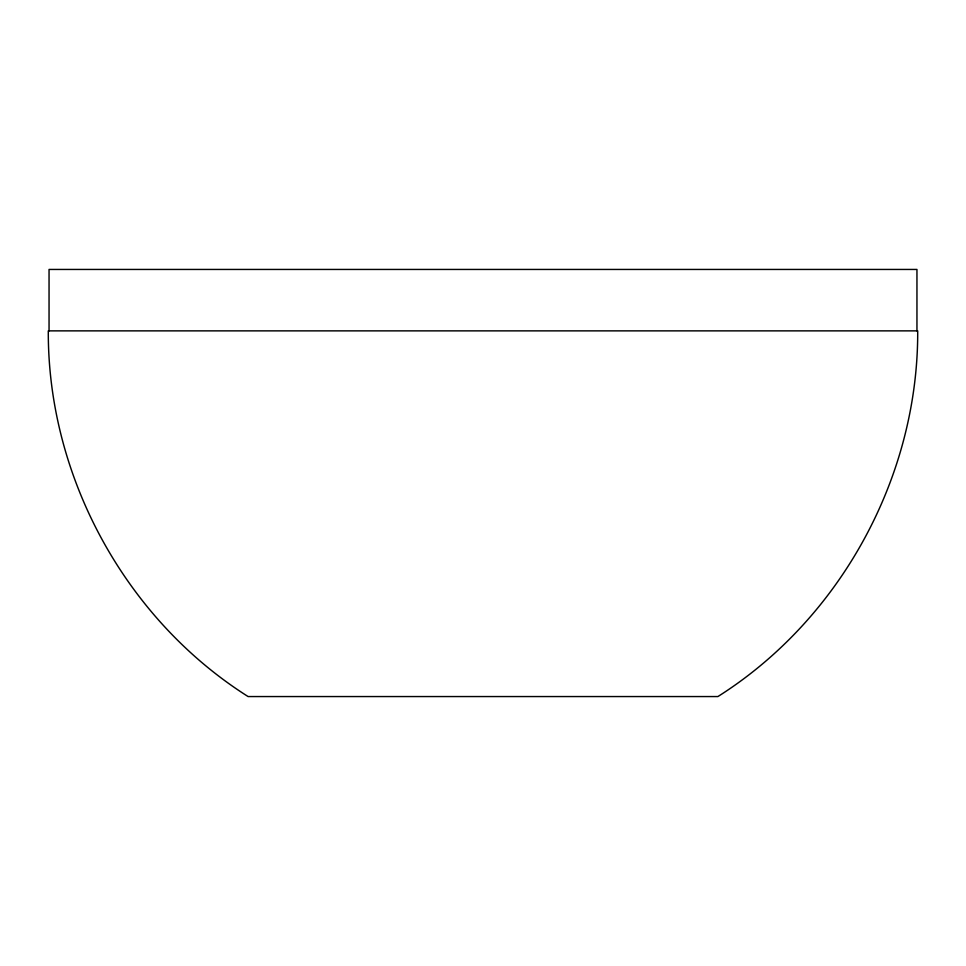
<?xml version="1.0" encoding="UTF-8"?>
<svg xmlns="http://www.w3.org/2000/svg" width="966" height="966" viewBox="0 0 966 966"><rect width="100%" height="100%" fill="white"/><g stroke="black" fill="none" stroke-linecap="round" stroke-linejoin="round"><path stroke-width="1.45" d="M917.7 330.867C918.388 476.226 840.867 618.844 717.895 696.558L248.105 696.558C125.133 618.844 47.612 476.226 48.3 330.867M48.59 330.867L917.41 330.867M916.951 330.867L916.951 269.442L49.049 269.442L49.049 330.867"/></g></svg>
